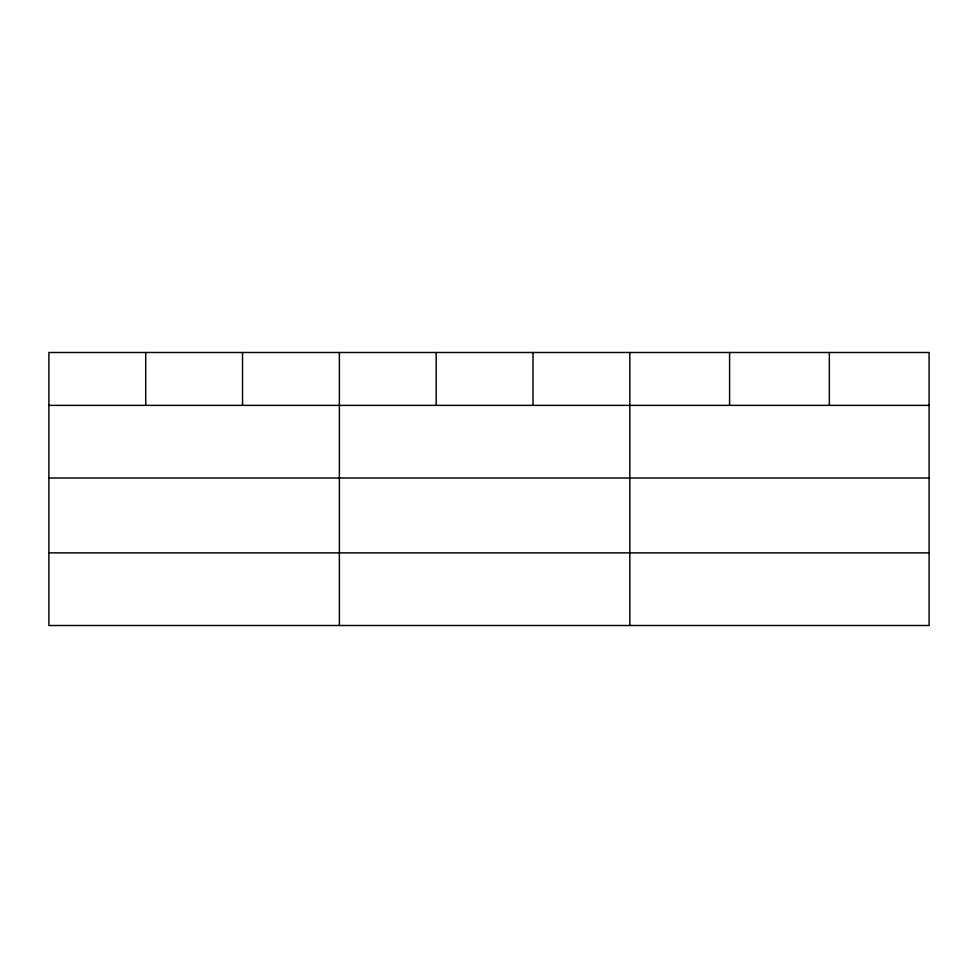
<?xml version="1.0" encoding="UTF-8"?>
<svg xmlns="http://www.w3.org/2000/svg" width="978" height="978" viewBox="0 0 978 978"><rect width="100%" height="100%" fill="white"/><g stroke="black" fill="none" stroke-linecap="round" stroke-linejoin="round"><path stroke-width="1.47" d="M929.1 478.022L929.1 352.496L48.9 352.496L48.9 625.504L929.1 625.504L929.1 478.022L48.9 478.022M48.9 405.381L929.1 405.381M48.9 552.863L929.1 552.863M829.344 352.496L829.344 405.381M729.588 352.496L729.588 405.381M629.832 352.496L629.832 625.504M533.01 352.496L533.01 405.381M436.188 352.496L436.188 405.381M339.366 352.496L339.366 625.504M242.544 352.496L242.544 405.381M145.722 352.496L145.722 405.381"/></g></svg>
